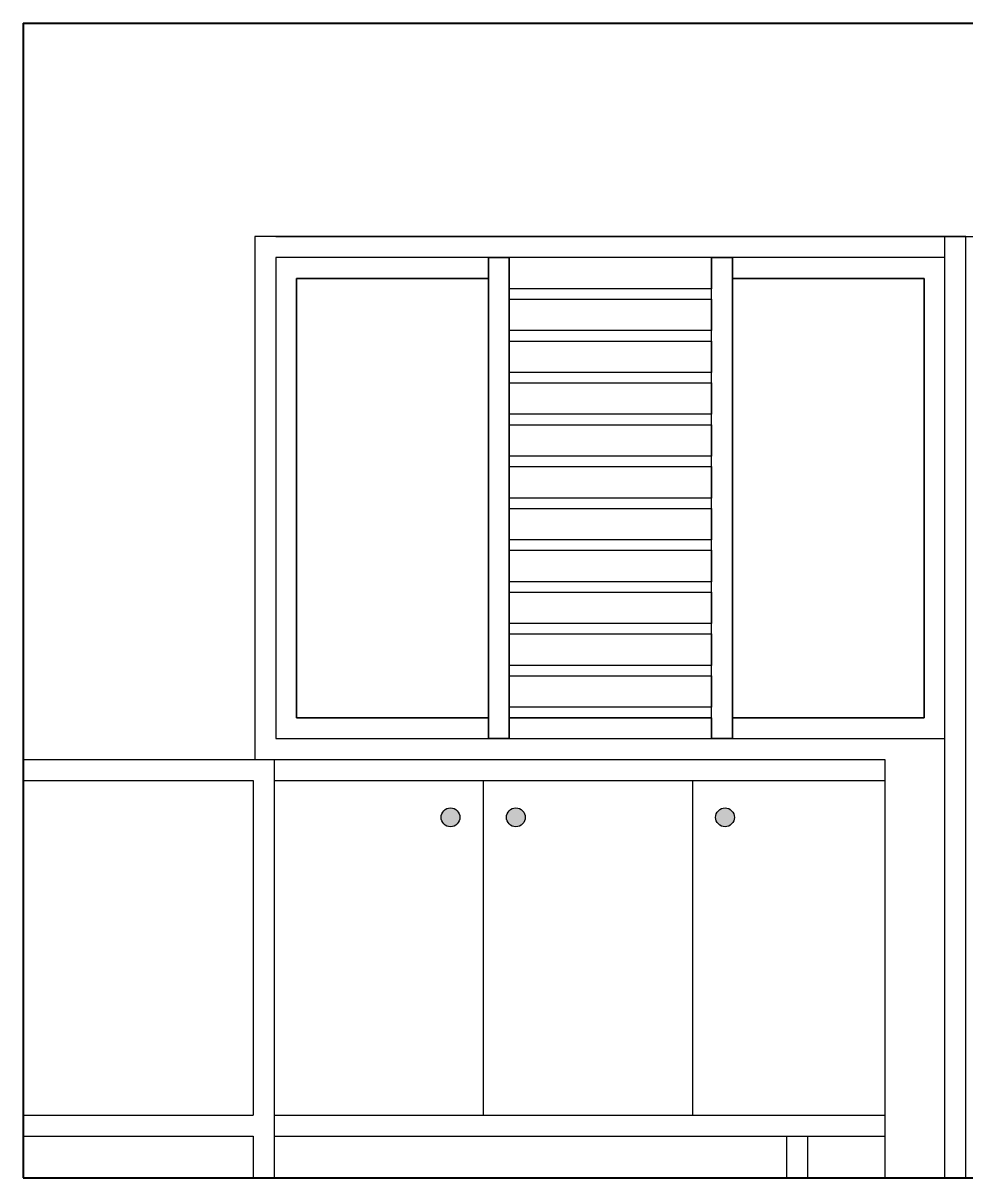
# Model space of a CAD drawing. Header units: millimetres. Extents: x -5645 to 36496, y -6563 to 7144.
# Drawn here: x 6744.3 to 6969.7, y -158.7 to 117.3 of the extents above; entities that cross this region are included whole.
import ezdxf

# ---------------------------------------------------------------- set-up
doc = ezdxf.new("R2010")
doc.units = ezdxf.units.MM
doc.header["$LTSCALE"] = 100
doc.layers.get('0').update_dxf_attribs({"lineweight": 40})
doc.layers.add('FR', color=35, linetype='Continuous')
doc.layers.add('WE', color=4, linetype='Continuous', lineweight=30)

msp = doc.modelspace()

# ---------------------------------------------------------------- hatches: boundary and pattern name
at = {"layer": 'FR'}
for points in [[(6848.72, -72.55, 1), (6844.21, -72.55, 1)], [(6859.83, -72.55, 1), (6864.33, -72.55, 1)], [(6914.33, -72.55, 1), (6909.83, -72.55, 1)]]:
    msp.add_hatch(color=256, dxfattribs=at).paths.add_polyline_path(points)

# ---------------------------------------------------------------- linework, layer by layer
for p, q in [((6744.27, 117.27), (7124.27, 117.27)), ((6744.27, -158.73), (7641.68, -158.73))]:
    msp.add_line(p, q)
msp.add_lwpolyline([(6744.27, 117.27), (6744.27, -158.73)])
for p, q in [((6744.27, -58.73), (6950.32, -58.73)), ((6804.27, -58.73), (6804.27, -158.73)), ((6744.27, -63.73), (6799.27, -63.73)), ((6744.27, -63.73), (6799.27, -63.73)), ((6799.27, -63.73), (6799.27, -143.73)), ((6804.27, -63.73), (6950.32, -63.73)), ((6854.27, -63.73), (6854.27, -143.73)), ((6904.27, -63.73), (6904.27, -143.73)), ((6744.27, -143.73), (6799.27, -143.73)), ((6744.27, -143.73), (6799.27, -143.73)), ((6804.27, -143.73), (6950.32, -143.73)), ((6744.27, -148.73), (6799.27, -148.73)), ((6799.27, -148.73), (6799.27, -158.73)), ((6804.27, -148.73), (6950.32, -148.73)), ((6926.77, -148.73), (6926.77, -158.73)), ((6931.77, -148.73), (6931.77, -158.73))]:
    msp.add_line(p, q, dxfattribs=at)
msp.add_lwpolyline([(6950.32, -58.73), (6950.32, -158.73)], dxfattribs=at)
for centre in [(6846.46, -72.55), (6862.08, -72.55), (6912.08, -72.55)]:
    msp.add_circle(centre, 2.25, dxfattribs=at)
at = {"layer": 'WE', "extrusion": (0, 1, -6.12323e-17)}
for p, q in [((6969.67, 66.27, -10), (6799.67, 66.27, -10)), ((6799.67, 66.27), (6799.67, 66.27, -10)), ((6969.67, 66.27), (6799.67, 66.27)), ((6964.67, 66.27), (7064.67, 66.27)), ((6964.67, 66.27, -10), (6964.67, 66.27)), ((6964.67, 66.27, -10), (7064.67, 66.27, -10)), ((6969.67, 66.27), (6969.67, 66.27, -10)), ((6860.51, 61.27), (6855.51, 61.27)), ((6855.51, 61.27, 2.5), (6855.51, 61.27)), ((6860.51, 61.27, 2.5), (6855.51, 61.27, 2.5)), ((6860.51, 61.27, 2.5), (6860.51, 61.27)), ((6913.84, 61.27), (6908.84, 61.27)), ((6908.84, 61.27, 2.5), (6908.84, 61.27)), ((6908.84, 61.27, 2.5), (6913.84, 61.27, 2.5)), ((6913.84, 61.27, 2.5), (6913.84, 61.27)), ((6860.51, 58.77, -5), (6860.51, 58.77, -7.5)), ((6908.84, 58.77, -5), (6908.84, 58.77, -7.5)), ((6908.84, 53.77, -7.5), (6860.51, 53.77, -7.5)), ((6860.51, 53.77, -5), (6860.51, 53.77, -7.5)), ((6908.84, 53.77, -5), (6860.51, 53.77, -5)), ((6908.84, 53.77, -5), (6908.84, 53.77, -7.5)), ((6964.67, 51.27, -5), (6964.67, 51.27, 5)), ((6908.84, 43.77, -7.5), (6860.51, 43.77, -7.5)), ((6860.51, 43.77, -5), (6860.51, 43.77, -7.5)), ((6908.84, 43.77, -5), (6860.51, 43.77, -5)), ((6908.84, 43.77, -5), (6908.84, 43.77, -7.5)), ((6908.84, 33.77, -7.5), (6860.51, 33.77, -7.5)), ((6860.51, 33.77, -5), (6860.51, 33.77, -7.5)), ((6908.84, 33.77, -5), (6860.51, 33.77, -5)), ((6908.84, 33.77, -5), (6908.84, 33.77, -7.5)), ((6908.84, 23.77, -7.5), (6860.51, 23.77, -7.5)), ((6860.51, 23.77, -5), (6860.51, 23.77, -7.5)), ((6908.84, 23.77, -5), (6860.51, 23.77, -5)), ((6908.84, 23.77, -5), (6908.84, 23.77, -7.5)), ((6908.84, 13.77, -7.5), (6860.51, 13.77, -7.5)), ((6860.51, 13.77, -5), (6860.51, 13.77, -7.5)), ((6908.84, 13.77, -5), (6860.51, 13.77, -5)), ((6908.84, 13.77, -5), (6908.84, 13.77, -7.5)), ((6908.84, 3.77, -7.5), (6860.51, 3.77, -7.5)), ((6860.51, 3.77, -5), (6860.51, 3.77, -7.5)), ((6908.84, 3.77, -5), (6860.51, 3.77, -5)), ((6908.84, 3.77, -5), (6908.84, 3.77, -7.5)), ((6908.84, -6.23, -7.5), (6860.51, -6.23, -7.5)), ((6860.51, -6.23, -5), (6860.51, -6.23, -7.5)), ((6908.84, -6.23, -5), (6860.51, -6.23, -5)), ((6908.84, -6.23, -5), (6908.84, -6.23, -7.5)), ((6908.84, -16.23, -7.5), (6860.51, -16.23, -7.5)), ((6860.51, -16.23, -5), (6860.51, -16.23, -7.5)), ((6908.84, -16.23, -5), (6860.51, -16.23, -5)), ((6908.84, -16.23, -5), (6908.84, -16.23, -7.5))]:
    msp.add_line(p, q, dxfattribs=at)
at = {"layer": 'WE', "extrusion": (-1, 1.49974e-32, 2.44925e-16)}
for p, q in [((6799.67, 66.27, -10), (6799.67, -58.73, -10)), ((6799.67, 66.27), (6799.67, 66.27, -10)), ((6799.67, 66.27), (6799.67, -58.73)), ((6855.51, 61.27), (6855.51, 56.27)), ((6855.51, 61.27, 2.5), (6855.51, 61.27)), ((6855.51, 56.27, -5), (6855.51, 61.27, -5)), ((6855.51, 61.27, 2.5), (6855.51, -53.73, 2.5)), ((6855.51, 61.27, -5), (6855.51, 61.27, -7.5)), ((6855.51, -53.73, -7.5), (6855.51, 61.27, -7.5)), ((6908.84, 58.77, -5), (6908.84, 61.27, -5)), ((6908.84, 61.27, -5), (6908.84, 61.27, -7.5)), ((6908.84, 61.27, -7.5), (6908.84, 58.77, -7.5)), ((6908.84, 61.27), (6908.84, 56.27)), ((6908.84, 61.27, 2.5), (6908.84, 61.27)), ((6908.84, 56.27, -7.5), (6908.84, 61.27, -7.5)), ((6908.84, -53.73, 2.5), (6908.84, 61.27, 2.5)), ((6908.84, 61.27, -5), (6908.84, 61.27, -7.5)), ((6908.84, 61.27, -7.5), (6908.84, 53.77, -7.5)), ((6964.67, -53.73, -5), (6964.67, 61.27, -5)), ((6964.67, 61.27, -5), (6964.67, 61.27, -10)), ((6964.67, -53.73, -10), (6964.67, 61.27, -10)), ((6908.84, 58.77, -5), (6908.84, 58.77, -7.5)), ((6855.51, 56.27), (6855.51, 56.27, -5)), ((6908.84, 56.27), (6908.84, 56.27, -7.5)), ((6959.67, -48.73, -5), (6959.67, 56.27, -5)), ((6959.67, 56.27), (6959.67, 56.27, -5)), ((6959.67, 56.27), (6959.67, -48.73)), ((6908.84, 53.77, -5), (6908.84, 53.77, -7.5)), ((6908.84, 51.27, -5), (6908.84, 53.77, -5)), ((6908.84, 51.27, -5), (6908.84, 51.27, -7.5)), ((6908.84, 51.27, -7.5), (6908.84, 43.77, -7.5)), ((6908.84, 43.77, -5), (6908.84, 43.77, -7.5)), ((6908.84, 41.27, -5), (6908.84, 43.77, -5)), ((6908.84, 41.27, -5), (6908.84, 41.27, -7.5)), ((6908.84, 41.27, -7.5), (6908.84, 33.77, -7.5)), ((6908.84, 33.77, -5), (6908.84, 33.77, -7.5)), ((6908.84, 31.27, -5), (6908.84, 33.77, -5)), ((6908.84, 31.27, -5), (6908.84, 31.27, -7.5)), ((6908.84, 31.27, -7.5), (6908.84, 23.77, -7.5)), ((6908.84, 23.77, -5), (6908.84, 23.77, -7.5)), ((6908.84, 21.27, -5), (6908.84, 23.77, -5)), ((6908.84, 21.27, -5), (6908.84, 21.27, -7.5)), ((6908.84, 21.27, -7.5), (6908.84, 13.77, -7.5)), ((6908.84, 13.77, -5), (6908.84, 13.77, -7.5)), ((6908.84, 11.27, -5), (6908.84, 13.77, -5)), ((6908.84, 11.27, -7.5), (6908.84, 3.77, -7.5)), ((6908.84, 11.27, -5), (6908.84, 11.27, -7.5)), ((6908.84, 1.27, -5), (6908.84, 3.77, -5)), ((6908.84, 3.77, -5), (6908.84, 3.77, -7.5)), ((6908.84, 1.27, -7.5), (6908.84, -6.23, -7.5)), ((6908.84, 1.27, -5), (6908.84, 1.27, -7.5)), ((6908.84, -8.73, -5), (6908.84, -6.23, -5)), ((6908.84, -6.23, -5), (6908.84, -6.23, -7.5)), ((6908.84, -8.73, -7.5), (6908.84, -16.23, -7.5)), ((6908.84, -8.73, -5), (6908.84, -8.73, -7.5)), ((6908.84, -18.73, -5), (6908.84, -16.23, -5)), ((6908.84, -16.23, -5), (6908.84, -16.23, -7.5)), ((6908.84, -18.73, -7.5), (6908.84, -26.23, -7.5)), ((6908.84, -18.73, -5), (6908.84, -18.73, -7.5)), ((6908.84, -28.73, -5), (6908.84, -26.23, -5)), ((6908.84, -26.23, -5), (6908.84, -26.23, -7.5)), ((6908.84, -28.73, -7.5), (6908.84, -36.23, -7.5)), ((6908.84, -28.73, -5), (6908.84, -28.73, -7.5)), ((6908.84, -38.73, -5), (6908.84, -36.23, -5)), ((6908.84, -36.23, -5), (6908.84, -36.23, -7.5)), ((6908.84, -38.73, -7.5), (6908.84, -46.23, -7.5)), ((6908.84, -38.73, -5), (6908.84, -38.73, -7.5)), ((6908.84, -48.73, -5), (6908.84, -46.23, -5)), ((6908.84, -46.23, -5), (6908.84, -46.23, -7.5)), ((6855.51, -48.73), (6855.51, -53.73)), ((6855.51, -48.73, -5), (6855.51, -48.73)), ((6855.51, -53.73, -5), (6855.51, -48.73, -5)), ((6908.84, -48.73), (6908.84, -53.73)), ((6908.84, -48.73, -5), (6908.84, -48.73)), ((6959.67, -48.73), (6959.67, -48.73, -5)), ((6855.51, -53.73, 2.5), (6855.51, -53.73)), ((6855.51, -53.73, -5), (6855.51, -53.73, -7.5)), ((6908.84, -53.73, 2.5), (6908.84, -53.73)), ((6964.67, -53.73, -5), (6964.67, -53.73, -10))]:
    msp.add_line(p, q, dxfattribs=at)
at = {"layer": 'WE', "extrusion": (-2.44925e-16, -6.12323e-17, -1)}
for p, q in [((6969.67, 66.27, -10), (6799.67, 66.27, -10)), ((6799.67, 66.27, -10), (6799.67, -58.73, -10)), ((6969.67, -58.73, -10), (6969.67, 66.27, -10)), ((6964.67, 61.27, -10), (6804.67, 61.27, -10)), ((6804.67, 61.27, -10), (6804.67, -53.73, -10)), ((6855.51, 61.27, -5), (6804.67, 61.27, -5)), ((6804.67, 61.27, -5), (6804.67, -53.73, -5)), ((6855.51, 56.27, -5), (6855.51, 61.27, -5)), ((6855.51, 61.27, -7.5), (6860.51, 61.27, -7.5)), ((6855.51, -53.73, -7.5), (6855.51, 61.27, -7.5)), ((6908.84, 61.27, -5), (6860.51, 61.27, -5)), ((6860.51, 61.27, -5), (6860.51, 58.77, -5)), ((6860.51, 61.27, -7.5), (6860.51, 53.77, -7.5)), ((6860.51, 61.27, -7.5), (6860.51, 58.77, -7.5)), ((6908.84, 58.77, -5), (6908.84, 61.27, -5)), ((6908.84, 56.27, -7.5), (6908.84, 61.27, -7.5)), ((6908.84, 61.27, -7.5), (6908.84, 53.77, -7.5)), ((6908.84, 61.27, -7.5), (6908.84, 58.77, -7.5)), ((6913.84, 61.27, -7.5), (6908.84, 61.27, -7.5)), ((6913.84, 61.27, -5), (6913.84, 56.27, -5)), ((6913.84, -53.73, -7.5), (6913.84, 61.27, -7.5)), ((6964.67, -53.73, -10), (6964.67, 61.27, -10)), ((6964.67, -53.73, -5), (6964.67, 61.27, -5)), ((6855.51, 56.27, -5), (6809.67, 56.27, -5)), ((6809.67, 56.27, -5), (6809.67, -48.73, -5)), ((6959.67, 56.27, -5), (6913.84, 56.27, -5)), ((6959.67, -48.73, -5), (6959.67, 56.27, -5)), ((6908.84, 53.77, -7.5), (6860.51, 53.77, -7.5)), ((6860.51, 51.27, -7.5), (6908.84, 51.27, -7.5)), ((6860.51, 51.27, -7.5), (6860.51, 43.77, -7.5)), ((6908.84, 51.27, -7.5), (6908.84, 43.77, -7.5)), ((6908.84, 43.77, -7.5), (6860.51, 43.77, -7.5)), ((6860.51, 41.27, -7.5), (6908.84, 41.27, -7.5)), ((6860.51, 41.27, -7.5), (6860.51, 33.77, -7.5)), ((6908.84, 41.27, -7.5), (6908.84, 33.77, -7.5)), ((6908.84, 33.77, -7.5), (6860.51, 33.77, -7.5)), ((6860.51, 31.27, -7.5), (6908.84, 31.27, -7.5)), ((6860.51, 31.27, -7.5), (6860.51, 23.77, -7.5)), ((6908.84, 31.27, -7.5), (6908.84, 23.77, -7.5)), ((6908.84, 23.77, -7.5), (6860.51, 23.77, -7.5)), ((6860.51, 21.27, -7.5), (6908.84, 21.27, -7.5)), ((6860.51, 21.27, -7.5), (6860.51, 13.77, -7.5)), ((6908.84, 21.27, -7.5), (6908.84, 13.77, -7.5)), ((6908.84, 13.77, -7.5), (6860.51, 13.77, -7.5)), ((6860.51, 11.27, -7.5), (6908.84, 11.27, -7.5)), ((6860.51, 11.27, -7.5), (6860.51, 3.77, -7.5)), ((6908.84, 11.27, -7.5), (6908.84, 3.77, -7.5)), ((6908.84, 3.77, -7.5), (6860.51, 3.77, -7.5)), ((6860.51, 1.27, -7.5), (6908.84, 1.27, -7.5)), ((6860.51, 1.27, -7.5), (6860.51, -6.23, -7.5)), ((6908.84, 1.27, -7.5), (6908.84, -6.23, -7.5)), ((6908.84, -6.23, -7.5), (6860.51, -6.23, -7.5)), ((6860.51, -8.73, -7.5), (6908.84, -8.73, -7.5)), ((6860.51, -8.73, -7.5), (6860.51, -16.23, -7.5)), ((6908.84, -8.73, -7.5), (6908.84, -16.23, -7.5)), ((6908.84, -16.23, -7.5), (6860.51, -16.23, -7.5)), ((6860.51, -18.73, -7.5), (6908.84, -18.73, -7.5)), ((6860.51, -18.73, -7.5), (6860.51, -26.23, -7.5)), ((6908.84, -18.73, -7.5), (6908.84, -26.23, -7.5)), ((6908.84, -26.23, -7.5), (6860.51, -26.23, -7.5)), ((6860.51, -28.73, -7.5), (6908.84, -28.73, -7.5)), ((6860.51, -28.73, -7.5), (6860.51, -36.23, -7.5)), ((6908.84, -28.73, -7.5), (6908.84, -36.23, -7.5)), ((6908.84, -36.23, -7.5), (6860.51, -36.23, -7.5)), ((6860.51, -38.73, -7.5), (6908.84, -38.73, -7.5)), ((6860.51, -38.73, -7.5), (6860.51, -46.23, -7.5)), ((6908.84, -38.73, -7.5), (6908.84, -46.23, -7.5)), ((6908.84, -46.23, -7.5), (6860.51, -46.23, -7.5)), ((6809.67, -48.73, -5), (6855.51, -48.73, -5)), ((6855.51, -53.73, -5), (6855.51, -48.73, -5)), ((6860.51, -48.73, -7.5), (6908.84, -48.73, -7.5)), ((6860.51, -48.73, -7.5), (6860.51, -53.73, -7.5)), ((6908.84, -48.73, -7.5), (6908.84, -53.73, -7.5)), ((6913.84, -48.73, -5), (6959.67, -48.73, -5)), ((6913.84, -48.73, -5), (6913.84, -53.73, -5)), ((6804.67, -53.73, -10), (6964.67, -53.73, -10)), ((6804.67, -53.73, -5), (6855.51, -53.73, -5)), ((6860.51, -53.73, -7.5), (6855.51, -53.73, -7.5)), ((6908.84, -53.73, -7.5), (6913.84, -53.73, -7.5)), ((6913.84, -53.73, -5), (6964.67, -53.73, -5))]:
    msp.add_line(p, q, dxfattribs=at)
at = {"layer": 'WE'}
for p, q in [((6969.67, 66.27), (6799.67, 66.27)), ((6799.67, 66.27), (6799.67, -58.73)), ((6964.67, 66.27), (7064.67, 66.27)), ((6964.67, 51.27), (6964.67, 66.27)), ((6969.67, -58.73), (6969.67, 66.27)), ((6860.51, 61.27), (6855.51, 61.27)), ((6855.51, 61.27), (6855.51, 56.27)), ((6855.51, 61.27, 2.5), (6855.51, -53.73, 2.5)), ((6860.51, 61.27, 2.5), (6855.51, 61.27, 2.5)), ((6860.51, 56.27), (6860.51, 61.27)), ((6860.51, -53.73, 2.5), (6860.51, 61.27, 2.5)), ((6908.84, 61.27), (6908.84, 56.27)), ((6913.84, 61.27), (6908.84, 61.27)), ((6908.84, -53.73, 2.5), (6908.84, 61.27, 2.5)), ((6908.84, 61.27, 2.5), (6913.84, 61.27, 2.5)), ((6913.84, 56.27), (6913.84, 61.27)), ((6913.84, 61.27, 2.5), (6913.84, -53.73, 2.5)), ((6809.67, 56.27), (6855.51, 56.27)), ((6809.67, -48.73), (6809.67, 56.27)), ((6913.84, 56.27), (6959.67, 56.27)), ((6959.67, 56.27), (6959.67, -48.73)), ((6860.51, 53.77, -5), (6860.51, 51.27, -5)), ((6908.84, 53.77, -5), (6860.51, 53.77, -5)), ((6908.84, 51.27, -5), (6908.84, 53.77, -5)), ((6860.51, 51.27, -5), (6908.84, 51.27, -5)), ((6964.67, -158.73, 5), (6964.67, 51.27, 5)), ((6969.67, -158.73, 5), (6969.67, 51.27, 5)), ((6860.51, 43.77, -5), (6860.51, 41.27, -5)), ((6908.84, 43.77, -5), (6860.51, 43.77, -5)), ((6908.84, 41.27, -5), (6908.84, 43.77, -5)), ((6860.51, 41.27, -5), (6908.84, 41.27, -5)), ((6860.51, 33.77, -5), (6860.51, 31.27, -5)), ((6908.84, 33.77, -5), (6860.51, 33.77, -5)), ((6908.84, 31.27, -5), (6908.84, 33.77, -5)), ((6860.51, 31.27, -5), (6908.84, 31.27, -5)), ((6860.51, 23.77, -5), (6860.51, 21.27, -5)), ((6908.84, 23.77, -5), (6860.51, 23.77, -5)), ((6908.84, 21.27, -5), (6908.84, 23.77, -5)), ((6860.51, 21.27, -5), (6908.84, 21.27, -5)), ((6860.51, 13.77, -5), (6860.51, 11.27, -5)), ((6908.84, 13.77, -5), (6860.51, 13.77, -5)), ((6860.51, 11.27, -5), (6908.84, 11.27, -5)), ((6908.84, 11.27, -5), (6908.84, 13.77, -5)), ((6860.51, 3.77, -5), (6860.51, 1.27, -5)), ((6908.84, 3.77, -5), (6860.51, 3.77, -5)), ((6908.84, 1.27, -5), (6908.84, 3.77, -5)), ((6860.51, 1.27, -5), (6908.84, 1.27, -5)), ((6860.51, -6.23, -5), (6860.51, -8.73, -5)), ((6908.84, -6.23, -5), (6860.51, -6.23, -5)), ((6908.84, -8.73, -5), (6908.84, -6.23, -5)), ((6860.51, -8.73, -5), (6908.84, -8.73, -5)), ((6860.51, -16.23, -5), (6860.51, -18.73, -5)), ((6908.84, -16.23, -5), (6860.51, -16.23, -5)), ((6908.84, -18.73, -5), (6908.84, -16.23, -5)), ((6860.51, -18.73, -5), (6908.84, -18.73, -5)), ((6855.51, -48.73), (6809.67, -48.73)), ((6855.51, -48.73), (6855.51, -53.73)), ((6860.51, -53.73), (6860.51, -48.73)), ((6908.84, -48.73), (6860.51, -48.73)), ((6908.84, -48.73), (6908.84, -53.73)), ((6959.67, -48.73), (6913.84, -48.73)), ((6913.84, -53.73), (6913.84, -48.73)), ((6855.51, -53.73), (6860.51, -53.73)), ((6855.51, -53.73, 2.5), (6860.51, -53.73, 2.5)), ((6908.84, -53.73), (6913.84, -53.73)), ((6913.84, -53.73, 2.5), (6908.84, -53.73, 2.5))]:
    msp.add_line(p, q, dxfattribs=at)
at = {"layer": 'WE', "extrusion": (-1.22461e-16, -6.12323e-17, -1)}
for p, q in [((6804.67, 66.27, -10), (7064.67, 66.27, -10)), ((6964.67, 51.27, -10), (6964.67, 66.27, -10)), ((6964.67, -73.73, -5), (6964.67, 51.27, -5))]:
    msp.add_line(p, q, dxfattribs=at)
at = {"layer": 'WE', "extrusion": (-1, 7.49855e-33, 1.22461e-16)}
for p, q in [((6964.67, 51.27), (6964.67, 66.27)), ((6964.67, 51.27, -10), (6964.67, 66.27, -10)), ((6964.67, 66.27, -10), (6964.67, 66.27)), ((6964.67, -73.73, -5), (6964.67, 51.27, -5)), ((6964.67, 51.27, -5), (6964.67, 51.27, 5)), ((6964.67, -73.73, 5), (6964.67, 51.27, 5)), ((6964.67, 51.27), (6964.67, 51.27, -10))]:
    msp.add_line(p, q, dxfattribs=at)
at = {"layer": 'WE', "extrusion": (1, -1.49974e-32, -2.44925e-16)}
for p, q in [((6969.67, -58.73, -10), (6969.67, 66.27, -10)), ((6969.67, 66.27), (6969.67, 66.27, -10)), ((6969.67, -58.73), (6969.67, 66.27)), ((6804.67, 61.27, -5), (6804.67, -53.73, -5)), ((6804.67, 61.27, -5), (6804.67, 61.27, -10)), ((6804.67, 61.27, -10), (6804.67, -53.73, -10)), ((6860.51, 61.27, -5), (6860.51, 58.77, -5)), ((6860.51, 61.27, -5), (6860.51, 61.27, -7.5)), ((6860.51, 61.27, -7.5), (6860.51, 58.77, -7.5)), ((6860.51, 56.27), (6860.51, 61.27)), ((6860.51, 61.27, 2.5), (6860.51, 61.27)), ((6860.51, -53.73, 2.5), (6860.51, 61.27, 2.5)), ((6860.51, 61.27, -5), (6860.51, 61.27, -7.5)), ((6860.51, 61.27, -7.5), (6860.51, 53.77, -7.5)), ((6913.84, 56.27), (6913.84, 61.27)), ((6913.84, 61.27, 2.5), (6913.84, 61.27)), ((6913.84, 61.27, 2.5), (6913.84, -53.73, 2.5)), ((6913.84, 61.27, -5), (6913.84, 56.27, -5)), ((6913.84, 61.27, -5), (6913.84, 61.27, -7.5)), ((6913.84, -53.73, -7.5), (6913.84, 61.27, -7.5)), ((6860.51, 58.77, -5), (6860.51, 58.77, -7.5)), ((6809.67, 56.27, -5), (6809.67, -48.73, -5)), ((6809.67, 56.27), (6809.67, 56.27, -5)), ((6809.67, -48.73), (6809.67, 56.27)), ((6860.51, 56.27), (6860.51, 56.27, -7.5)), ((6913.84, 56.27, -5), (6913.84, 56.27)), ((6860.51, 53.77, -5), (6860.51, 53.77, -7.5)), ((6860.51, 53.77, -5), (6860.51, 51.27, -5)), ((6860.51, 51.27, -5), (6860.51, 51.27, -7.5)), ((6860.51, 51.27, -7.5), (6860.51, 43.77, -7.5)), ((6860.51, 43.77, -5), (6860.51, 43.77, -7.5)), ((6860.51, 43.77, -5), (6860.51, 41.27, -5)), ((6860.51, 41.27, -5), (6860.51, 41.27, -7.5)), ((6860.51, 41.27, -7.5), (6860.51, 33.77, -7.5)), ((6860.51, 33.77, -5), (6860.51, 33.77, -7.5)), ((6860.51, 33.77, -5), (6860.51, 31.27, -5)), ((6860.51, 31.27, -5), (6860.51, 31.27, -7.5)), ((6860.51, 31.27, -7.5), (6860.51, 23.77, -7.5)), ((6860.51, 23.77, -5), (6860.51, 23.77, -7.5)), ((6860.51, 23.77, -5), (6860.51, 21.27, -5)), ((6860.51, 21.27, -5), (6860.51, 21.27, -7.5)), ((6860.51, 21.27, -7.5), (6860.51, 13.77, -7.5)), ((6860.51, 13.77, -5), (6860.51, 13.77, -7.5)), ((6860.51, 13.77, -5), (6860.51, 11.27, -5)), ((6860.51, 11.27, -5), (6860.51, 11.27, -7.5)), ((6860.51, 11.27, -7.5), (6860.51, 3.77, -7.5)), ((6860.51, 3.77, -5), (6860.51, 1.27, -5)), ((6860.51, 3.77, -5), (6860.51, 3.77, -7.5)), ((6860.51, 1.27, -7.5), (6860.51, -6.23, -7.5)), ((6860.51, 1.27, -5), (6860.51, 1.27, -7.5)), ((6860.51, -6.23, -5), (6860.51, -8.73, -5)), ((6860.51, -6.23, -5), (6860.51, -6.23, -7.5)), ((6860.51, -8.73, -7.5), (6860.51, -16.23, -7.5)), ((6860.51, -8.73, -5), (6860.51, -8.73, -7.5)), ((6860.51, -16.23, -5), (6860.51, -18.73, -5)), ((6860.51, -16.23, -5), (6860.51, -16.23, -7.5)), ((6860.51, -18.73, -7.5), (6860.51, -26.23, -7.5)), ((6860.51, -18.73, -5), (6860.51, -18.73, -7.5)), ((6860.51, -26.23, -5), (6860.51, -28.73, -5)), ((6860.51, -26.23, -5), (6860.51, -26.23, -7.5)), ((6860.51, -28.73, -7.5), (6860.51, -36.23, -7.5)), ((6860.51, -28.73, -5), (6860.51, -28.73, -7.5)), ((6860.51, -36.23, -5), (6860.51, -38.73, -5)), ((6860.51, -36.23, -5), (6860.51, -36.23, -7.5)), ((6860.51, -38.73, -7.5), (6860.51, -46.23, -7.5)), ((6860.51, -38.73, -5), (6860.51, -38.73, -7.5)), ((6860.51, -46.23, -5), (6860.51, -48.73, -5)), ((6860.51, -46.23, -5), (6860.51, -46.23, -7.5)), ((6809.67, -48.73), (6809.67, -48.73, -5)), ((6860.51, -53.73), (6860.51, -48.73)), ((6860.51, -48.73), (6860.51, -48.73, -5)), ((6913.84, -53.73), (6913.84, -48.73)), ((6913.84, -48.73), (6913.84, -48.73, -5)), ((6913.84, -48.73, -5), (6913.84, -53.73, -5)), ((6804.67, -53.73, -5), (6804.67, -53.73, -10)), ((6860.51, -53.73, 2.5), (6860.51, -53.73)), ((6913.84, -53.73, 2.5), (6913.84, -53.73)), ((6913.84, -53.73, -5), (6913.84, -53.73, -7.5))]:
    msp.add_line(p, q, dxfattribs=at)
at = {"layer": 'WE', "extrusion": (0, -1, 6.12323e-17)}
for p, q in [((6855.51, 61.27, -5), (6804.67, 61.27, -5)), ((6804.67, 61.27, -5), (6804.67, 61.27, -10)), ((6964.67, 61.27, -10), (6804.67, 61.27, -10)), ((6855.51, 61.27, -5), (6855.51, 61.27, -7.5)), ((6855.51, 61.27, -7.5), (6860.51, 61.27, -7.5)), ((6860.51, 61.27, -5), (6860.51, 61.27, -7.5)), ((6908.84, 61.27, -5), (6860.51, 61.27, -5)), ((6860.51, 61.27, -5), (6860.51, 61.27, -7.5)), ((6908.84, 61.27, -5), (6908.84, 61.27, -7.5)), ((6913.84, 61.27, -7.5), (6908.84, 61.27, -7.5)), ((6908.84, 61.27, -5), (6908.84, 61.27, -7.5)), ((6964.67, 61.27, -5), (6913.84, 61.27, -5)), ((6913.84, 61.27, -5), (6913.84, 61.27, -7.5)), ((6964.67, 61.27, -5), (6964.67, 61.27, -10)), ((6809.67, 56.27), (6855.51, 56.27)), ((6855.51, 56.27, -5), (6809.67, 56.27, -5)), ((6809.67, 56.27), (6809.67, 56.27, -5)), ((6855.51, 56.27), (6855.51, 56.27, -5)), ((6860.51, 56.27), (6860.51, 56.27, -7.5)), ((6908.84, 56.27), (6908.84, 56.27, -7.5)), ((6913.84, 56.27, -5), (6913.84, 56.27)), ((6959.67, 56.27, -5), (6913.84, 56.27, -5)), ((6913.84, 56.27), (6959.67, 56.27)), ((6959.67, 56.27), (6959.67, 56.27, -5)), ((6860.51, 51.27, -7.5), (6908.84, 51.27, -7.5)), ((6860.51, 51.27, -5), (6860.51, 51.27, -7.5)), ((6860.51, 51.27, -5), (6908.84, 51.27, -5)), ((6908.84, 51.27, -5), (6908.84, 51.27, -7.5)), ((6964.67, 51.27), (6964.67, 51.27, -10)), ((6860.51, 41.27, -7.5), (6908.84, 41.27, -7.5)), ((6860.51, 41.27, -5), (6860.51, 41.27, -7.5)), ((6860.51, 41.27, -5), (6908.84, 41.27, -5)), ((6908.84, 41.27, -5), (6908.84, 41.27, -7.5)), ((6860.51, 31.27, -7.5), (6908.84, 31.27, -7.5)), ((6860.51, 31.27, -5), (6860.51, 31.27, -7.5)), ((6860.51, 31.27, -5), (6908.84, 31.27, -5)), ((6908.84, 31.27, -5), (6908.84, 31.27, -7.5)), ((6860.51, 21.27, -7.5), (6908.84, 21.27, -7.5)), ((6860.51, 21.27, -5), (6860.51, 21.27, -7.5)), ((6860.51, 21.27, -5), (6908.84, 21.27, -5)), ((6908.84, 21.27, -5), (6908.84, 21.27, -7.5)), ((6860.51, 11.27, -7.5), (6908.84, 11.27, -7.5)), ((6860.51, 11.27, -5), (6860.51, 11.27, -7.5)), ((6860.51, 11.27, -5), (6908.84, 11.27, -5)), ((6908.84, 11.27, -5), (6908.84, 11.27, -7.5)), ((6860.51, 1.27, -7.5), (6908.84, 1.27, -7.5)), ((6860.51, 1.27, -5), (6860.51, 1.27, -7.5)), ((6860.51, 1.27, -5), (6908.84, 1.27, -5)), ((6908.84, 1.27, -5), (6908.84, 1.27, -7.5)), ((6860.51, -8.73, -7.5), (6908.84, -8.73, -7.5)), ((6860.51, -8.73, -5), (6860.51, -8.73, -7.5)), ((6860.51, -8.73, -5), (6908.84, -8.73, -5)), ((6908.84, -8.73, -5), (6908.84, -8.73, -7.5))]:
    msp.add_line(p, q, dxfattribs=at)

doc.saveas('drawing.dxf')
